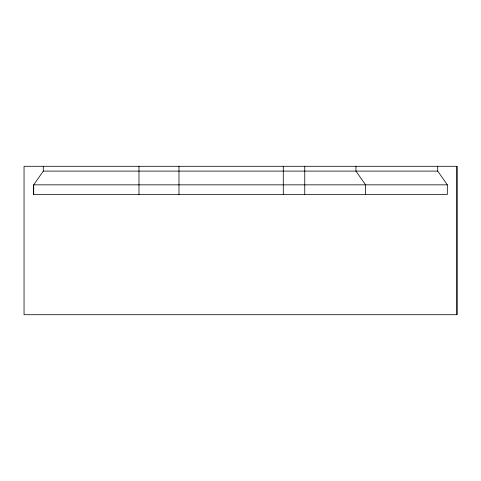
<?xml version="1.0" encoding="UTF-8"?>
<svg xmlns="http://www.w3.org/2000/svg" width="481" height="481" viewBox="0 0 481 481"><rect width="100%" height="100%" fill="white"/><g stroke="black" fill="none" stroke-linecap="round" stroke-linejoin="round"><path stroke-width="0.72" d="M437.71 166.288L437.71 171.098L447.33 184.842L447.33 194.462L33.67 194.462L33.67 184.842L43.29 171.098L43.29 166.288M456.95 314.712L456.95 166.288L24.05 166.288L24.05 314.712L456.95 314.712L456.95 166.288M43.29 171.098L437.71 171.098M447.33 184.842L33.67 184.842L33.67 194.462M365.56 194.462L365.56 184.842L355.94 171.098L355.94 166.288M304.756 166.288L304.756 194.462M283.285 166.288L283.285 194.462M178.98 166.288L178.98 194.462M138.985 166.288L138.985 194.462"/></g></svg>
